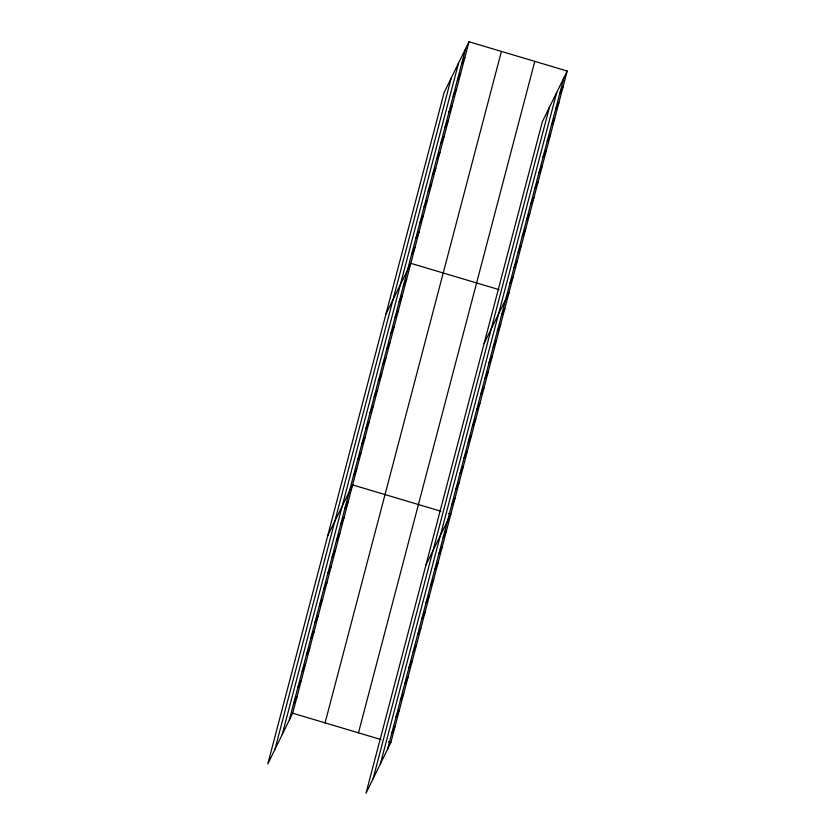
<?xml version="1.0" encoding="UTF-8"?>
<svg xmlns="http://www.w3.org/2000/svg" width="835" height="835" viewBox="0 0 835 835"><rect width="100%" height="100%" fill="white"/><g stroke="black" fill="none" stroke-linecap="round" stroke-linejoin="round"><path stroke-width="1.25" d="M274.903 749.475L451.234 78.02M282.22 734.539L458.551 63.084M289.317 720.041L465.648 48.587M468.999 41.75L444.136 92.518L267.795 763.973L292.667 713.205L468.999 41.75L567.205 71.027L390.863 742.482L366.001 793.25L542.332 121.795L567.205 71.027M325.076 722.87L501.407 51.415M358.465 732.827L534.797 61.372M373.099 778.752L549.43 107.297M380.416 763.816L556.747 92.361M387.523 749.329L563.855 77.874M461.494 64.41L464.844 57.573M457.34 80.243L460.69 73.407M453.186 96.067L456.526 89.23M449.021 111.9L452.372 105.053M444.867 127.724L448.218 120.887M440.713 143.547L444.063 136.71M436.559 159.381L439.909 152.544M432.394 175.204L435.745 168.367M428.24 191.027L431.591 184.191M424.086 206.861L427.436 200.024M419.932 222.684L423.282 215.847M415.778 238.518L419.128 231.671M411.613 254.341L414.964 247.504M385.937 314.096L410.81 263.328L499.038 289.641M403.305 285.998L406.655 279.161M399.151 301.821L402.501 294.985M394.997 317.644L398.337 310.808M390.832 333.478L394.183 326.642M386.678 349.301L390.029 342.465M382.524 365.135L385.874 358.288M378.37 380.958L381.72 374.122M374.205 396.782L377.556 389.945M370.051 412.615L373.402 405.779M365.897 428.438L369.247 421.602M361.743 444.262L365.093 437.425M357.589 460.095L360.929 453.259M353.424 475.919L356.775 469.082M327.748 535.673L352.62 484.905L440.849 511.218M344.991 508.056L348.341 501.219M340.711 524.359L344.051 517.523M336.421 540.673L339.772 533.826M332.142 556.976L335.493 550.14M559.69 93.697L563.041 86.861M327.863 573.28L331.213 566.443M555.536 109.521L558.886 102.684M323.573 589.583L326.923 582.747M551.382 125.354L554.732 118.518M319.294 605.897L322.644 599.06M547.228 141.178L550.578 134.341M315.014 622.2L318.365 615.364M543.074 157.001L546.414 150.164M310.735 638.504L314.075 631.667M538.909 172.835L542.259 165.998M306.445 654.817L309.795 647.981M534.755 188.658L538.105 181.821M530.601 204.491L533.951 197.644M302.166 671.121L305.516 664.284M526.447 220.315L529.797 213.478M297.886 687.424L301.237 680.588M522.282 236.138L525.633 229.301M293.596 703.738L296.947 696.901M518.128 251.972L521.478 245.135M513.974 267.795L517.324 260.958M509.82 283.618L513.17 276.782M484.143 343.373L509.016 292.615M501.501 315.275L504.851 308.439M497.347 331.109L500.697 324.262M493.193 346.932L496.543 340.095M489.039 362.755L492.389 355.919M484.885 378.589L488.224 371.752M480.72 394.412L484.07 387.576M476.566 410.236L479.916 403.399M472.412 426.069L475.762 419.233M468.258 441.892L471.608 435.056M464.093 457.726L467.443 450.879M459.939 473.549L463.289 466.713M455.785 489.373L459.135 482.536M451.631 505.206L454.981 498.37M425.954 564.951L450.817 514.193L448.332 513.452M443.187 537.333L446.537 530.496M438.907 553.647L442.258 546.81M434.628 569.95L437.978 563.114M430.338 586.253L433.689 579.417M426.059 602.567L429.409 595.731M421.779 618.871L425.13 612.034M417.5 635.174L420.84 628.337M413.21 651.488L416.561 644.651M408.931 667.791L412.281 660.955M404.651 684.095L408.002 677.258M400.362 700.408L403.712 693.561M396.082 716.712L399.433 709.875M391.803 733.015L395.153 726.179M292.667 713.205L380.896 739.518M388.379 741.741L390.863 742.482"/></g></svg>
